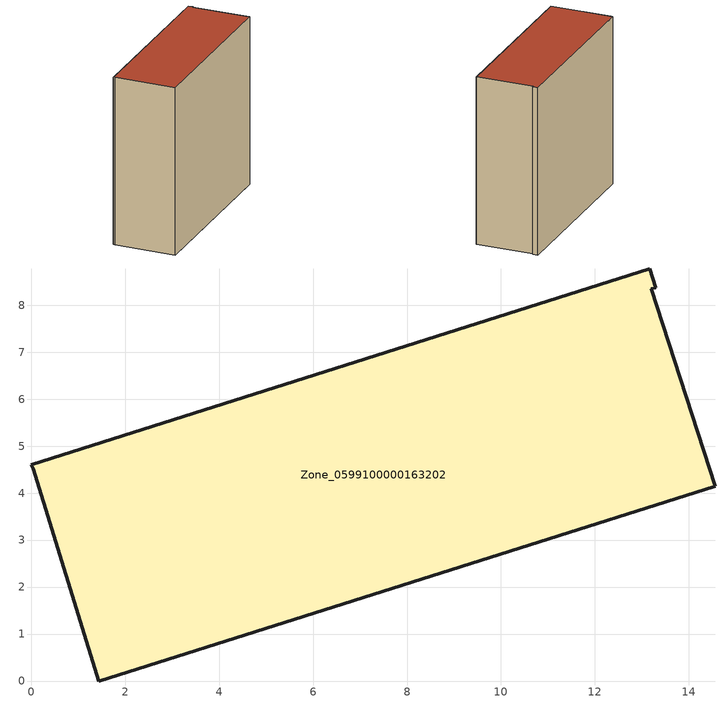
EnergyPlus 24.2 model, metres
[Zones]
Zone_0599100000163202
 floor ground (C_G): 13.29,8.37 13.2,8.35 14.56,4.15 1.44,0 0.04,4.52 0,4.6 13.17,8.77 z0.04
 wall outside (C_F): 13.29,8.37 13.17,8.77 0,4.6 0.04,4.52 1.44,0 14.56,4.15 13.2,8.35 13.29,8.37 z0.04:13.19
 roof outside (C_R): 13.2,8.35 13.29,8.37 13.17,8.77 0,4.6 0.04,4.52 1.44,0 14.56,4.15 z13.19
[BUILDING]
Pand.0599100000163202: North Axis=0; Terrain=City; Loads Convergence Tolerance Value=0.04; Temperature Convergence Tolerance Value=0.4; Solar Distribution=FullExterior; Maximum Number of Warmup Days=25; Minimum Number of Warmup Days=1
[Site:Location]
Rotterdam.The.Hague.AP_ZH_NLD Design_Conditions: Latitude=51.96; Longitude=4.45; Time Zone=1; Elevation=-4.5
[SITE:GROUNDTEMPERATURE:BUILDINGSURFACE]
18, 18, 18, 18, 18, 18, 18, 18, 18, 18, 18, 18
[MATERIAL] Thermal Absorptance=0.9; Solar Absorptance=0.7; Visible Absorptance=0.7
Name | Roughness | Thickness | Conductivity | Density | Specific Heat
G.TI.1946 | MediumSmooth | 0.15 | 1 | 540 | 1210
F.TI.1946 | Rough | 0.3 | 0.857143 | 1920 | 840
R.TI.1946 | MediumRough | 0.2 | 0.1 | 1500 | 1000
[CONSTRUCTION]
C_G: G.TI.1946
C_F: F.TI.1946
C_R: R.TI.1946
[ZONE]
Zone_0599100000163202: Type=1; Multiplier=1; Ceiling Height=Autocalculate; Volume=Autocalculate; Floor Area=autocalculate; Part of Total Floor Area=Yes
[ZONEINFILTRATION:DESIGNFLOWRATE]
Infil_Zone_0599100000163202: Zone or ZoneList or Space or SpaceList=Zone_0599100000163202; Schedule=AlwaysOn; Design Flow Rate Calculation Method=Flow/Area; Flow Rate per Floor Area=0.003; Constant Term Coefficient=1; Temperature Term Coefficient=0; Velocity Term Coefficient=0; Velocity Squared Term Coefficient=0
[HVACTEMPLATE:ZONE:IDEALLOADSAIRSYSTEM]
Zone_0599100000163202: Maximum Heating Supply Air Temperature=50; Minimum Cooling Supply Air Temperature=13; Maximum Heating Supply Air Humidity Ratio=0.0156; Minimum Cooling Supply Air Humidity Ratio=0.0077; Heating Limit=NoLimit; Cooling Limit=NoLimit; Dehumidification Control Type=ConstantSensibleHeatRatio; Cooling Sensible Heat Ratio=0.7; Dehumidification Setpoint=60; Humidification Control Type=None; Humidification Setpoint=30; Outdoor Air Method=None; Outdoor Air Flow Rate per Person=0.00944; Outdoor Air Flow Rate per Zone Floor Area=0; Outdoor Air Flow Rate per Zone=0; Demand Controlled Ventilation Type=None; Outdoor Air Economizer Type=NoEconomizer; Heat Recovery Type=None; Sensible Heat Recovery Effectiveness=0.7; Latent Heat Recovery Effectiveness=0.65
[ZONECONTROL:THERMOSTAT]
ThermostatControl_Zone_0599100000163202: Zone or ZoneList=Zone_0599100000163202; Control Type Schedule=DualSetpointControlType; Control 1=Thermostat_Zone_0599100000163202; Temperature Difference Between Cutout And Setpoint=0
[THERMOSTATSETPOINT:DUALSETPOINT]
Thermostat_Zone_0599100000163202: Heating Setpoint Temperature Schedule=HeatingSetpoint_Zone_0599100000163202; Cooling Setpoint Temperature Schedule=CoolingSetpoint_Zone_0599100000163202
[SCHEDULE:COMPACT]
HeatingSetpoint_Zone_0599100000163202: Through: 12/31, For: AllDays, Until: 24:00, 21
CoolingSetpoint_Zone_0599100000163202: Through: 12/31, For: AllDays, Until: 24:00, 24
DualSetpointControlType: Through: 12/31, For: AllDays, Until: 24:00, 4
AlwaysOn: Through: 12/31, For: AllDays, Until: 24:00, 1
